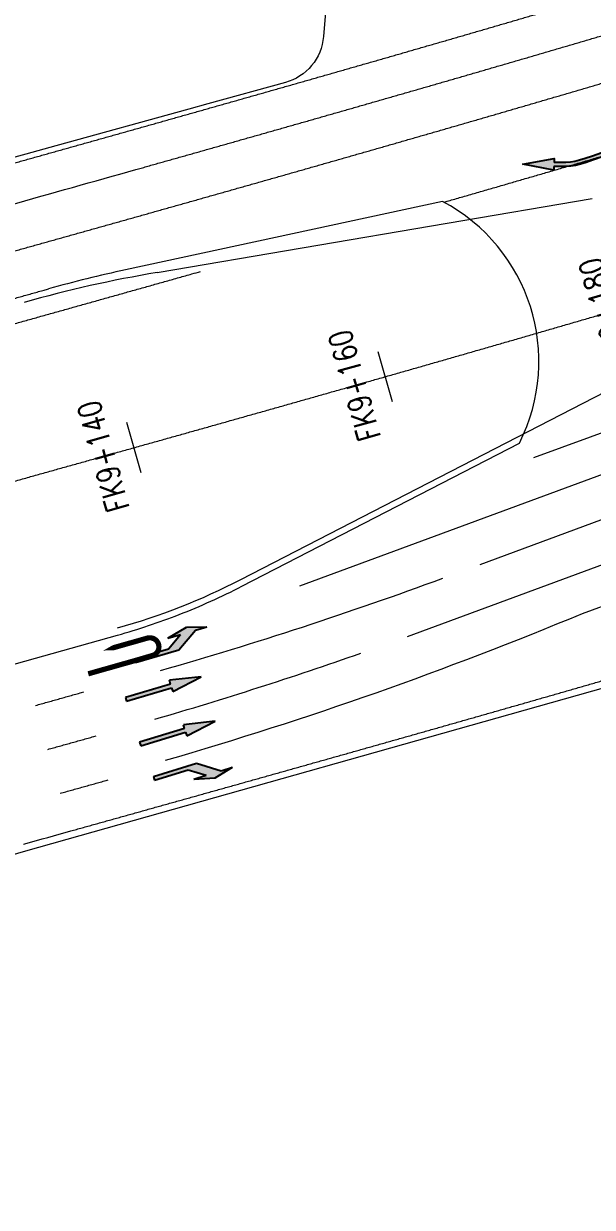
# Model space of a CAD drawing. Header units: millimetres. Extents: x 523446 to 528898, y 388189 to 392165.
# Drawn here: x 525299.8 to 525343.4, y 388918.6 to 389009.4 of the extents above; entities that cross this region are included whole.
import ezdxf
from ezdxf.enums import TextEntityAlignment as Align

# ---------------------------------------------------------------- set-up
doc = ezdxf.new("R2010")
doc.units = ezdxf.units.MM
doc.linetypes.add('33', pattern=[6, 3, -3])
doc.layers.add('000-scy-机动车道线', color=5, linetype='Continuous', lineweight=60)
for name, color, linetype in [('FZZD-标注路线桩号', 7, 'Continuous'), ('MEDS道路平面中线-FZZD', 7, 'Continuous'), ('侧分带与渠化岛', 3, 'Continuous'), ('标线（实）', 1, 'Continuous'), ('标线（虚）', 1, '33'), ('箭头', 7, 'Continuous')]:
    doc.layers.add(name, color=color, linetype=linetype)
doc.styles.add('MEDS', font='TXT_S.SHX', dxfattribs={"width": 0.75, "bigfont": 'hztxt.shx'})

# ---------------------------------------------------------------- blocks, each defined once
blk = doc.blocks.new('y')
blk.add_hatch(color=0).paths.add_polyline_path([(0.5500000000000007, 0.2249999999999988), (0.5500000000000007, -0.2750000000000011), (0.75, 0.5249999999999989), (0.5500000000000007, 1.274999999999999), (0.5500000000000007, 0.8249999999999988), (0, -8.47806673350119e-16), (0, -1.725000000000001), (0.1500000000000004, -1.725000000000001), (0.1500000000000004, -0.3750000000000009)])
at = {"color": 0}
for p, q in [((0.75, 0.524999999999999), (0.5500000000000007, 1.274999999999999)), ((0.5500000000000007, 0.8249999999999988), (0.5500000000000007, 1.274999999999999)), ((0, -8.881784197001252e-16), (0.5500000000000007, 0.8249999999999988)), ((0.5500000000000007, -0.2750000000000012), (0.75, 0.524999999999999)), ((0.1500000000000004, -0.3750000000000009), (0.5500000000000007, 0.2249999999999988)), ((0.5500000000000007, -0.2750000000000012), (0.5500000000000007, 0.2249999999999988)), ((0, -1.725000000000001), (0, -4.440892098500626e-16)), ((0.1500000000000004, -1.725000000000001), (0.1500000000000004, -0.3750000000000009)), ((0, -1.725000000000001), (0.1500000000000004, -1.725000000000001))]:
    blk.add_line(p, q, dxfattribs=at)
blk = doc.blocks.new('zx')
blk.add_hatch(color=0).paths.add_polyline_path([(0.07499999999999973, -1.2), (0.2249999999999996, -1.2), (0, 0), (-0.2250000000000001, -1.2), (-0.07500000000000019, -1.2), (-0.07500000000000019, -3), (0.07499999999999973, -3)])
at = {"color": 0}
for p, q in [((0, 0), (-0.2250000000000001, -1.2)), ((0.2249999999999996, -1.2), (0, 0)), ((-0.07500000000000018, -1.2), (-0.2250000000000001, -1.2)), ((-0.07500000000000018, -1.2), (-0.07500000000000018, -3)), ((0.07499999999999973, -3), (0.07499999999999973, -1.2)), ((0.07499999999999973, -1.2), (0.2249999999999996, -1.2)), ((-0.07500000000000018, -3), (0.07499999999999973, -3))]:
    blk.add_line(p, q, dxfattribs=at)
blk = doc.blocks.new('箭头（调头）')
at = {"color": 0}
blk.add_lwpolyline([(0, 0, 0.4, 0.4, 0), (0, 5.099999999998545, 0.4, 0.4, 0.9999999999999999), (-1.399999999994179, 5.099999999998545, 0.4, 0.4, 0), (-1.399999999994179, 4, 1.2, 0, 0), (-1.399999999994179, 1.599999999998545, 0, 0, 0)], format="xyseb", dxfattribs=at)
blk = doc.blocks.new('箭头新国标')
at = {"linetype": 'Continuous'}
blk.add_hatch(color=256, dxfattribs=at).paths.add_polyline_path([(525627.0375646695, 389043.7308546441), (525626.85991736, 389043.2382465906), (525626.7264190881, 389042.8397805197), (525626.6307628449, 389042.4909715736), (525626.566641627, 389042.1473349018), (525626.5277484291, 389041.7643856538), (525626.5077762465, 389041.2976389701), (525626.5004180741, 389040.7026100042), (525626.4993669065, 389039.9348139126), (525626.7993669065, 389039.9348139126), (525626.8003827379, 389040.6850524278), (525626.8074935557, 389041.2662805773), (525626.8267943476, 389041.7217808149), (525626.8643801003, 389042.0948355765), (525626.9263458007, 389042.4287272991), (525627.0187864351, 389042.7667384183), (525627.1477969905, 389043.152151371), (525627.3194724558, 389043.6282486013), (525627.6013802422, 389043.5256425583), (525627.9993669065, 389045.9348139124), (525626.7556568834, 389043.8334606873)])
at = {"linetype": 'ByBlock'}
blk.add_line((525626.7993669066, 389039.9348139127), (525626.4993669066, 389039.9348139127), dxfattribs=at)
at = {"color": 0, "linetype": 'Continuous'}
blk.add_lwpolyline([(525627.0375646695, 389043.7308546443), (525626.7556568834, 389043.8334606873), (525627.9993669066, 389045.9348139127), (525627.601380242, 389043.5256425583), (525627.3194724558, 389043.6282486013)], dxfattribs=at)
for points in [[(525626.4993669066, 389039.9348139127), (525626.5004180742, 389040.7026100102), (525626.5077762466, 389041.2976389727), (525626.5277484292, 389041.7643856526), (525626.566641627, 389042.1473349023), (525626.6307628448, 389042.4909715739), (525626.7264190878, 389042.8397805199), (525626.859917361, 389043.2382465926), (525627.0375646695, 389043.7308546443)], [(525626.7993669066, 389039.9348139127), (525626.8003827378, 389040.6850524206), (525626.8074935558, 389041.2662805753), (525626.8267943477, 389041.7217808146), (525626.8643801003, 389042.0948355763), (525626.9263458005, 389042.4287272979), (525627.0187864351, 389042.7667384176), (525627.1477969913, 389043.1521513727), (525627.3194724558, 389043.6282486013)]]:
    blk.add_lwpolyline(points)

msp = doc.modelspace()

# ---------------------------------------------------------------- linework, layer by layer
at = {"layer": '000-scy-机动车道线', "color": 5, "linetype": 'ByBlock', "lineweight": 0}
msp.add_line((525299.9998779297, 388945.9334732658), (525348.6748779297, 388959.6808779296), dxfattribs=at)
for points in [[(525323.0849689185, 389013.38033104), (525323.1010742189, 389013.1931152344), (525323.1052856445, 389013.1757202148), (525323.1410338361, 389012.4629295613), (525322.8092284921, 389008.3950453714, -0.3146939688278672), (525319.8889314524, 389004.8650218974), (525313.954284668, 389003.2233276367), (525312.4887084961, 389002.8178710938), (525302.3016967772, 389000.0001220703)], [(525302.3020019531, 389000), (525300, 388999.3629760743), (525274.539001465, 388992.4419555664), (525254.3041927863, 388986.9403869783, -0.3449433301928773), (525249.7591171043, 388988.8558914443), (525248.6799926757, 388990.7959594727)], [(525213.665, 388918.5940000004), (525213.2559560965, 388920.5799612143, -0.3944014566791669), (525213.9674698884, 388921.7451336363), (525237.7242305436, 388928.3517474162), (525239.188, 388928.7400000007), (525247.396, 388931.1680000006), (525263.249, 388935.2210000004), (525299.9998779297, 388945.9334732658)]]:
    msp.add_lwpolyline(points, format="xyb", dxfattribs=at)
at = {"layer": 'FZZD-标注路线桩号', "color": 7, "linetype": 'ByBlock', "lineweight": 0}
for p, q in [((525328.0880677097, 388980.3775369194), (525326.9902604236, 388984.2239403256)), ((525308.8343876718, 388974.9330722954), (525307.753271974, 388978.7842005519))]:
    msp.add_line(p, q, dxfattribs=at)
at = {"layer": 'MEDS道路平面中线-FZZD', "color": 6, "linetype": 'ByBlock', "lineweight": 0}
for points in [[(525290.055644525, 388983.8297900511, 2.134999999930685e-06), (525291.0426754336, 388984.1056809361, 4.271000000060637e-06), (525292.029614184, 388984.3815642382, 6.406000000087649e-06), (525293.0164584261, 388984.6574483864, 8.541999999137455e-06), (525294.0032057724, 388984.9333417962, 1.067700000112875e-05), (525294.9898539298, 388985.2092529049, 1.281200000005915e-05), (525295.9764004907, 388985.4851901181, 1.494799999949405e-05), (525296.9628430805, 388985.7611618483, 1.708300000003197e-05), (525297.9491794126, 388986.0371765269, 1.921900000110593e-05), (525298.9354070572, 388986.3132425458, 2.135399999908431e-05), (525299.9215237012, 388986.5893683265, 2.349000000229762e-05), (525300.9075269363, 388986.865562262, 2.562500000049144e-05), (525301.8934144604, 388987.1418327704, 2.775999999936587e-05), (525302.8791838717, 388987.4181882411, 2.989600000022642e-05), (525303.8648327779, 388987.6946370642, 3.203100000066493e-05), (525304.85035885, 388987.971187645, 3.416700000009906e-05), (525305.8357596861, 388988.2478483648, 3.630199999894403e-05), (525306.8210329548, 388988.5246276217, 3.84370000018831e-05), (525307.806176231, 388988.8015337879, 4.057300000063752e-05), (525308.7911871235, 388989.0785752413, 4.270799999762945e-05), (525309.7760633088, 388989.3557603746, 4.484399999798651e-05), (525310.7608023335, 388989.6330975437, 4.697900000035716e-05), (525311.7454018372, 388989.9105951291, 4.911499999682426e-05), (525312.7298594175, 388990.1882614935, 3.419815279702898e-05), (525313.3866793079, 388990.3736387968, 3.419815279702898e-05)], [(525293.212521737, 388972.636796947, 2.135e-06), (525294.199683816, 388972.912724496, 4.271e-06), (525295.186841182, 388973.188668908, 6.406e-06), (525296.173991476, 388973.464638616, 8.542e-06), (525297.16113234, 388973.740642052, 1.0677e-05), (525298.148261416, 388974.016687646, 1.2812e-05), (525299.135376343, 388974.29278383, 1.4948e-05), (525300.12247476, 388974.568939036, 1.7083e-05), (525301.109554304, 388974.845161692, 1.9219e-05), (525302.096612611, 388975.121460229, 2.1354e-05), (525303.083647313, 388975.397843076, 2.349e-05), (525304.070656043, 388975.674318663, 2.5625e-05), (525305.057636428, 388975.950895416, 2.776e-05), (525306.044586096, 388976.227581763, 2.9896e-05), (525307.03150267, 388976.504386131, 3.2031e-05), (525308.01838377, 388976.781316946, 3.4167e-05), (525309.005227013, 388977.058382632, 3.6302e-05), (525309.992030014, 388977.335591612, 3.8437e-05), (525310.978790382, 388977.61295231, 4.0573e-05), (525311.965505723, 388977.890473148, 4.2708e-05), (525312.95217364, 388978.168162545, 4.4844e-05), (525313.938791731, 388978.446028921, 4.6979e-05), (525314.925357588, 388978.724080695, 4.9115e-05), (525315.911868801, 388979.002326282, 5.125e-05), (525316.898322952, 388979.280774098, 5.3385e-05), (525317.884717621, 388979.559432557, 5.5521e-05), (525318.871050379, 388979.83831007, 5.7656e-05), (525319.857318795, 388980.117415049, 5.9792e-05), (525320.843520431, 388980.396755903, 6.1927e-05), (525321.82965284, 388980.676341038, 6.4062e-05), (525322.815713574, 388980.956178861, 6.6198e-05), (525323.801700174, 388981.236277774, 6.8333e-05), (525324.787610176, 388981.51664618, 7.0469e-05), (525325.77344111, 388981.797292478, 7.2604e-05), (525326.759190499, 388982.078225065, 7.474e-05), (525327.744855855, 388982.359452338, 7.6875e-05), (525328.730434688, 388982.64098269, 7.901e-05), (525329.715924496, 388982.922824512, 8.1146e-05), (525330.70132277, 388983.204986193, 8.3281e-05), (525331.686626995, 388983.487476118, 8.5417e-05), (525332.671834644, 388983.770302672, 8.7552e-05), (525333.656943185, 388984.053474238, 8.9687e-05), (525334.641950074, 388984.336999192, 9.1823e-05), (525335.62685276, 388984.620885912, 9.3958e-05), (525336.611648682, 388984.905142771, 9.6094e-05), (525337.59633527, 388985.18977814, 9.8229e-05), (525338.580909943, 388985.474800387, 0.000100365), (525339.565370113, 388985.760217876, 0.0001025), (525340.549713178, 388986.04603897, 0.000104635), (525341.533936529, 388986.332272027, 0.000106771), (525342.518037544, 388986.618925404, 0.000108906), (525343.502013592, 388986.906007452, 0.000111042), (525344.485862031, 388987.193526521, 0.000113177)]]:
    msp.add_lwpolyline(points, format="xyb", dxfattribs=at)
at = {"layer": '侧分带与渠化岛', "color": 3, "lineweight": 0}
msp.add_line((525310.0708937957, 388990.2985847281), (525343.4112474768, 388995.9690702719), dxfattribs=at)
msp.add_line((525310.0708937957, 388990.2985847281), (525343.4112474768, 388995.9690702719), dxfattribs=at)
at = {"layer": '侧分带与渠化岛', "color": 3, "lineweight": 0, "flags": 128}
msp.add_lwpolyline([(525348.6280391023, 388983.3278408541), (525316.4498505318, 388966.7220726545, -0.05087194409173101), (525307.0060279412, 388963.0074159094)], format="xyb", dxfattribs=at)
msp.add_lwpolyline([(525348.6280391023, 388983.3278408541), (525316.4498505318, 388966.7220726545, -0.05087194409173101), (525307.0060279412, 388963.0074159094)], format="xyb", dxfattribs=at)
at = {"layer": '侧分带与渠化岛', "color": 3, "lineweight": 0}
msp.add_arc((525326.8379882028, 388891.7142830105), 100, 99.65243034410209, 105.6471719320453, dxfattribs=at)
msp.add_arc((525326.8379882028, 388891.7142830105), 100, 99.65243034410209, 105.6471719320453, dxfattribs=at)
at = {"layer": '标线（实）', "linetype": 'ByBlock', "lineweight": 0}
for p, q in [((525331.927003868, 388995.7481689153), (525307.6472588567, 388990.5052749962)), ((525316.5638037001, 388966.2341879014), (525337.8210851204, 388977.2041493412)), ((525267.6275331634, 388951.4682415336), (525307.0258478695, 388962.4802756775))]:
    msp.add_line(p, q, dxfattribs=at)
at = {"layer": '标线（实）', "linetype": 'ByBlock', "lineweight": 0, "flags": 128}
for points in [[(525289.8466915599, 388996.0968115475, 1.001868987057104e-06), (525290.2850331207, 388996.2193663146, 1.107245943403281e-06), (525290.7233750054, 388996.341929146, 1.212650017970283e-06), (525291.1616764267, 388996.4644894351, 1.318115620064394e-06), (525291.5999371847, 388996.5870479216, 1.423554106796943e-06), (525292.0381570616, 388996.7096053401, 1.529150076388018e-06), (525292.4763358564, 388996.83216243, 1.634554146524227e-06), (525292.914473379, 388996.9547199331, 1.739862271576953e-06), (525293.3525694045, 388997.0772785816, 1.845362290585037e-06), (525293.7906237228, 388997.1998391114, 1.9508967453396e-06), (525294.2286361322, 388997.3224022607, 2.056300813319968e-06), (525294.6666064418, 388997.4449687705, 2.161766406882789e-06), (525295.104534424, 388997.5675393714, 2.267177826264176e-06), (525295.542419884, 388997.6901148026, 2.372712304101386e-06), (525295.9802626059, 388997.8126957975, 2.478150820713648e-06), (525296.4180623931, 388997.9352830948, 2.583623797284199e-06), (525296.8558190307, 388998.0578774276, 2.689027853683482e-06), (525297.2935323225, 388998.1804795341, 2.794500839681231e-06), (525297.7312020488, 388998.3030901458, 2.899939361887117e-06), (525298.1688280109, 388998.4257099997, 3.005508357805386e-06), (525298.6064099983, 388998.5483398295, 3.110885368984567e-06), (525299.0439478073, 388998.6709803706, 3.216392878527074e-06), (525299.4814412305, 388998.7936323568, 3.321831410007181e-06), (525299.9188900565, 388998.9162965211, 3.427242927786063e-06), (525300.3562940909, 388999.0389736004, 3.532627451270462e-06), (525300.7936531102, 388999.1616643241, 3.638162011739424e-06), (525301.230966911, 388999.2843694261, 3.74360807982419e-06), (525301.6682352929, 388999.4070896417, 3.84905416514431e-06), (525302.1054580454, 388999.5298257027, 3.95446572895368e-06), (525302.5426349632, 388999.652578342, 4.059946389726371e-06), (525302.9797658265, 388999.7753482892, 4.16548858732077e-06), (525303.416850441, 388999.8981362795, 4.270838671344064e-06), (525303.8538886036, 389000.0209430463, 4.376284831501261e-06), (525304.290880091, 389000.143769317, 4.481704084044222e-06), (525304.7278247051, 389000.2666158256, 4.587219451440308e-06), (525305.1647222341, 389000.3894833022, 4.692665666735423e-06), (525305.6015724689, 389000.5123724775, 4.798119600070846e-06), (525306.0383752044, 389000.6352840833, 4.903565839150995e-06), (525306.4751302336, 389000.75821885, 5.008992970406077e-06), (525306.9118373481, 389000.881177508, 5.114508513101126e-06), (525307.3484963274, 389001.0041607842, 5.219866454611997e-06), (525307.7851069862, 389001.1271694144, 5.325355222915121e-06), (525308.2216690889, 389001.2502041211, 5.430836194838403e-06), (525308.6581824468, 389001.3732656387, 5.536298236780802e-06), (525309.0946468408, 389001.4963546937, 5.641725659518652e-06), (525309.5310620659, 389001.6194720158, 5.74711842910388e-06), (525309.9674279181, 389001.7426183353, 5.852580653364187e-06), (525310.4037441686, 389001.8657943747, 5.958069698099297e-06), (525310.8400106283, 389001.9890008681, 6.063593518727015e-06), (525311.2762270703, 389002.1122385382, 6.168994442008219e-06), (525311.7123933044, 389002.2355081181, 6.27451837869332e-06), (525312.1485091037, 389002.3588103303, 6.379892715513164e-06), (525312.5845742741, 389002.4821459063, 6.485355302693008e-06), (525313.0205885848, 389002.6055155671, 6.590791256738574e-06), (525313.4565518353, 389002.7289200422, 6.69628876021945e-06), (525313.892463821, 389002.8523600593, 6.801663396355511e-06), (525314.3283243199, 389002.9758363415, 6.907230707510483e-06), (525314.7641331264, 389003.0993496158, 7.012640357957495e-06), (525315.1998900312, 389003.2229006083, 7.118173016893983e-06), (525315.6355948149, 389003.3464900419, 7.223521371984769e-06), (525316.0712472799, 389003.4701186456, 7.329027628698334e-06), (525316.5068471998, 389003.5937871397, 7.434472529651979e-06), (525316.9423943713, 389003.7174962515, 7.539821149861667e-06), (525317.3778885788, 389003.8412467036, 7.645336118591324e-06), (525317.8133296028, 389003.9650392184, 7.750816277572494e-06), (525318.2487172439, 389004.0888745229, 7.856296557046697e-06), (525318.6840512826, 389004.2127533386, 7.961619070056825e-06), (525319.1193315063, 389004.3366763887, 8.067169560178856e-06), (525319.554557697, 389004.4606443947, 8.172588733675052e-06), (525319.9897296497, 389004.5846580815, 8.278016641769295e-06), (525320.424847146, 389004.7087181699, 8.383506148922126e-06), (525320.8599099688, 389004.8328253811, 8.48883787553769e-06), (525321.294917915, 389004.9569804398, 8.594362749811596e-06), (525321.7298707495, 389005.0811840617, 8.69982637015346e-06), (525322.1647682798, 389005.2054369739, 8.805316475999439e-06), (525322.5996102694, 389005.3297398916, 8.910692710829139e-06), (525323.0343965344, 389005.4540935439, 9.016218258649936e-06), (525323.4691268203, 389005.57849864, 9.12153345330894e-06), (525323.9038009433, 389005.7029559091, 9.227129701087693e-06), (525324.3384186636, 389005.8274660638, 9.332603325025804e-06), (525324.7729797786, 389005.952029828, 9.438050977725083e-06), (525325.2074840738, 389006.0766479208, 9.543525036939863e-06), (525325.6419313238, 389006.2013210588, 9.648911747311167e-06), (525326.0763213207, 389006.3260499632, 9.75438621853567e-06), (525326.510653831, 389006.4508353477, 9.859905366098216e-06), (525326.9449286578, 389006.575677936, 9.965257457759488e-06), (525327.3791455673, 389006.7005784413, 1.007081247610206e-05), (525327.8133043426, 389006.8255375815, 1.017611291417459e-05), (525328.2474047808, 389006.9505560781, 1.028157175462991e-05), (525328.6814466435, 389007.075634642, 1.038709225230616e-05), (525329.1154297179, 389007.2007739918, 1.049252565413815e-05), (525329.5493537892, 389007.3259748449, 1.059799480038733e-05), (525329.9832186325, 389007.4512379157, 1.070333196584987e-05), (525330.4170240347, 389007.5765639217, 1.080895994613432e-05), (525330.8507697535, 389007.7019535721, 1.091440415862841e-05), (525331.2844556018, 389007.8274075913, 1.101984871498256e-05), (525331.7180813357, 389007.9529266873, 1.112535498139753e-05), (525332.151646738, 389008.0785115759, 1.123067748451979e-05), (525332.5851515973, 389008.2041629741, 1.133619422088817e-05), (525333.0185956724, 389008.32988159, 1.144161438467373e-05), (525333.4519787558, 389008.4556681414, 1.154707053807788e-05), (525333.8853006207, 389008.5815233402, 1.165250137889317e-05), (525334.3185610455, 389008.7074478995, 1.175799399589464e-05), (525334.7517597958, 389008.8334425289, 1.186348701281038e-05), (525335.1848966646, 389008.9595079452, 1.196885775543327e-05), (525335.6179714262, 389009.0856448598, 1.207436172824708e-05), (525336.0509838375, 389009.2118539789, 1.217980485347446e-05), (525336.4839336947, 389009.3381360198, 1.228521263682185e-05), (525336.9168207594, 389009.4644916898, 1.239069247731315e-05), (525337.3496448142, 389009.5909217015, 1.249614734140842e-05), (525337.7824056272, 389009.7174267636, 1.26016640564028e-05), (525338.2151029736, 389009.8440075865, 1.270702276402753e-05), (525338.6477366337, 389009.9706648819, 1.281245378377885e-05), (525339.0803063711, 389010.0973993563, 1.291800796917574e-05), (525339.512811956, 389010.2242117181, 1.120807742675021e-05), (525339.8849747499, 389010.333413751, 1.120807742675021e-05)], [(525293.1204426135, 388986.6286060163, 1.102830699595484e-06), (525293.5571405711, 388986.7507090179, 1.207854568645137e-06), (525293.9938403721, 388986.8728212379, 1.31281666271996e-06), (525294.4305158638, 388986.9949361547, 1.417847852454133e-06), (525294.8671668391, 388987.1170545006, 1.522809941579102e-06), (525295.3037930968, 388987.2391770094, 1.627930139811047e-06), (525295.7403944236, 388987.3613044114, 1.732830451271761e-06), (525296.1769706284, 388987.483437443, 1.837923438027615e-06), (525296.6135214919, 388987.6055768327, 1.942947296211338e-06), (525297.0500468159, 388987.7277233146, 2.047882172758437e-06), (525297.486546395, 388987.8498776209, 2.152913400860902e-06), (525297.923020022, 388987.9720404828, 2.258068188345651e-06), (525298.3594674865, 388988.0942126308, 2.362968488567217e-06), (525298.795888599, 388988.2163948011, 2.468061509274208e-06), (525299.2322831372, 388988.3385877206, 2.573092770034524e-06), (525299.6686509012, 388988.4607921221, 2.678124038749924e-06), (525300.1049916903, 388988.5830087386, 2.783120706317709e-06), (525300.5413052944, 388988.7052382997, 2.888179141961444e-06), (525300.977591505, 388988.8274815357, 2.993245041922836e-06), (525301.413850122, 388988.949739179, 2.357812112976385e-06), (525301.7458318858, 388989.0427910696, 2.357812112976385e-06)], [(525299.8113319051, 388946.4463653764), (525299.9321810269, 388946.4801431681), (525300.3709638248, 388946.6027861763), (525300.8097908552, 388946.7254431444), (525301.2486611231, 388946.8481145925), (525301.6875744427, 388946.9708012677), (525302.1265306039, 388947.0935039103), (525302.5655293928, 388947.2162232597), (525303.0045706049, 388947.3389600583), (525303.443654038, 388947.4617150495, 1.001868986649749e-06), (525303.8828315797, 388947.5845035403, 1.107245943332259e-06), (525304.3220043, 388947.7072986724, 1.212650017799242e-06), (525304.7612186188, 388947.8301142241, 1.318115619701999e-06), (525305.2004743202, 388947.9529509358, 1.423554107068863e-06), (525305.6397712075, 388948.0758095534, 1.529150076003169e-06), (525306.0791090676, 388948.1986908187, 1.63455414668561e-06), (525306.5184876729, 388948.3215954694, 1.7398622715878e-06), (525306.9579068364, 388948.4445242552, 1.845362291163831e-06), (525307.3973663533, 388948.5674779207, 1.950896744521296e-06), (525307.8368660101, 388948.6904572083, 2.056300813581716e-06), (525308.2764055801, 388948.813462857, 2.161766406979994e-06), (525308.7159848775, 388948.9364956178, 2.267177826466506e-06), (525309.1556036811, 388949.0595562318, 2.372712303734328e-06), (525309.5952617922, 388949.1826454464, 2.478150820111751e-06), (525310.0349589898, 388949.3057640032, 2.58362379805557e-06), (525310.4746950737, 388949.4289126501, 2.689027853555994e-06), (525310.9144698228, 388949.5520921291, 2.794500839907127e-06), (525311.354283042, 388949.6753031896, 2.899939362132887e-06), (525311.7941345122, 388949.7985465749, 3.005508357757335e-06), (525312.2340240275, 388949.9218230319, 3.110885369521314e-06), (525312.6739513739, 388950.0451333057, 3.216392878405404e-06), (525313.113916342, 388950.1684781428, 3.321831409589237e-06), (525313.553918726, 388950.2918582911, 3.427242927322608e-06), (525313.9939583008, 388950.4152744929, 3.532627452632107e-06), (525314.4340348742, 388950.5387275005, 3.638162012320985e-06), (525314.8741482307, 388950.6622180599, 3.743608078912794e-06), (525315.3142981506, 388950.7857469156, 3.849054166409659e-06), (525315.7544844274, 388950.9093148166, 3.95446572850943e-06), (525316.194706846, 388951.0329225092, 4.05994638908657e-06), (525316.6349652084, 388951.1565707455, 4.16548858978421e-06), (525317.0752592877, 388951.2802602689, 4.270838671651082e-06), (525317.5155888669, 388951.4039918265, 4.376284833448742e-06), (525317.9559537504, 388951.5277661711, 4.481704083616972e-06), (525318.3963537145, 388951.6515840482, 4.587219450932576e-06), (525318.836788551, 388951.7754462077, 4.692665667225988e-06), (525319.2772580474, 388951.8993533987, 4.798119601220459e-06), (525319.7177619869, 388952.0233063694, 4.903565839143013e-06), (525320.1583001545, 388952.1473058683, 5.008992970154261e-06), (525320.5988723366, 388952.2713526449, 5.114508514098983e-06), (525321.039478332, 388952.3954474526, 5.219866455270337e-06), (525321.4801179002, 388952.5195910335, 5.325355224073292e-06), (525321.9207908574, 388952.6437841462, 5.430836196666897e-06), (525322.3614969649, 388952.7680275339, 5.536298237056057e-06), (525322.8022360196, 388952.8923219505, 5.641725661275716e-06), (525323.2430078015, 388953.0166681446, 5.747118428399138e-06), (525323.6838120881, 388953.1410668652, 5.852580654421437e-06), (525324.1246486865, 388953.2655188693, 5.958069696729044e-06), (525324.5655173567, 388953.390024901, 6.06359351872114e-06), (525325.0064179015, 388953.5145857169, 6.168994440624373e-06), (525325.4473500819, 388953.6392020617, 6.274518377781223e-06), (525325.8883137001, 388953.7638746924, 6.379892715642342e-06), (525326.3293085205, 388953.888604355, 6.485355300702636e-06), (525326.7703343484, 388954.0133918079, 6.590791256566835e-06), (525327.2113909548, 388954.1382377997, 6.696288758706285e-06), (525327.6524781144, 388954.2631430802, 6.801663394924885e-06), (525328.0935956204, 388954.3881084051, 6.907230709568648e-06), (525328.5347432493, 388954.5131345251, 7.012640356673598e-06), (525328.9759207783, 388954.6382221917, 7.118173016978093e-06), (525329.4171279974, 388954.7633721599, 7.223521372341411e-06), (525329.8583646717, 388954.8885851784, 7.329027627982406e-06), (525330.2996305967, 388955.0138620043, 7.434472530049741e-06), (525330.7409255421, 388955.139203388, 7.539821150847639e-06), (525331.1822492912, 388955.2646100836, 7.645336117589723e-06), (525331.6236016307, 388955.3900828467, 7.75081627549533e-06), (525332.0649823243, 388955.5156224264, 7.856296558635539e-06), (525332.506391158, 388955.6412295785, 7.96161907094359e-06), (525332.9478279081, 388955.7669050565, 8.067169558170307e-06), (525333.3892923584, 388955.8926496158, 8.172588735881854e-06), (525333.8307842766, 388956.0184640076, 8.278016640779369e-06), (525334.2723034441, 388956.1443489876, 8.383506145951913e-06), (525334.7138496407, 388956.2703053109, 8.488837871963402e-06), (525335.1554226304, 388956.3963337283, 8.594362748310998e-06), (525335.5970222121, 388956.5224350013, 8.699826371601362e-06), (525336.0386481369, 388956.6486098772, 8.805316478508472e-06), (525336.4803002024, 388956.7748591176, 8.910692710580662e-06), (525336.921978149, 388956.9011834673, 9.016218261969924e-06), (525337.3636817947, 388957.0275836942, 9.12153345354351e-06), (525337.8054108773, 388957.1540605433, 9.227129699599947e-06), (525338.2471651975, 388957.2806147771, 9.332603326664478e-06), (525338.6889445122, 388957.4072471471, 9.438050978006604e-06), (525339.1307485923, 388957.5339584078, 9.543525037422245e-06), (525339.5725772199, 388957.6607493181, 9.648911747974292e-06), (525340.0144301557, 388957.7876206303, 9.754386217711594e-06), (525340.4563071905, 388957.9145731062, 9.859905367412166e-06), (525340.8982080711, 388958.0416074945, 9.965257456467632e-06), (525341.3401325863, 388958.168724557, 1.007081247499786e-05), (525341.782080505, 388958.2959250493, 1.017611291160451e-05), (525342.2240515787, 388958.4232097228, 1.02815717509142e-05), (525342.6660455996, 388958.5505793403, 1.038709225469471e-05), (525343.1080623295, 388958.6780346566, 1.049252565631683e-05), (525343.5501015311, 388958.8055764266, 1.059799479640614e-05), (525343.9921629783, 388958.933205409, 1.070333196192936e-05), (525344.4342464316, 388959.0609223587, 1.080895994696309e-05), (525344.8763516824, 388959.1887280397, 1.091440415953885e-05), (525345.3184784591, 388959.316623198, 1.101984871490068e-05), (525345.7606265547, 388959.4446085988, 1.112535497689467e-05), (525346.2027957297, 388959.572684998, 1.123067748118042e-05), (525346.6449857381, 388959.7008531496, 1.133619421619832e-05)]]:
    msp.add_lwpolyline(points, format="xyb", dxfattribs=at)
at = {"layer": '标线（实）', "linetype": 'ByBlock', "lineweight": 0}
msp.add_lwpolyline([(525332.0369443052, 388995.6893790796, 3.26200336202144e-05), (525332.3854699074, 388995.789882223, 9.395799999847368e-05), (525333.3663838115, 388996.0730185643, 9.609399999488478e-05), (525334.3471015643, 388996.3565067034, 9.822900000802576e-05), (525335.3276206523, 388996.6403549178, 0.0001003649999986069), (525336.3079384959, 388996.9245714614, 0.0001025000000100567), (525337.2880525355, 388997.2091645942, 0.0001046350000055938), (525338.2679602021, 388997.4941425686, 0.0001067709999982089), (525339.247658858, 388997.7795136168, 0.0001089060000033179), (525340.2271459788, 388998.0652859986, 0.0001110420000055417), (525341.2064188941, 388998.3514679308, 0.0001131770000109918), (525342.1854750253, 388998.6380676547, 0.0001153119999947778), (525343.1643117341, 388998.9250933902, 0.0001174480000067132), (525344.1429263497, 388999.2125533464, 0.0001195829999988449)], format="xyb", dxfattribs=at)
for centre, radius, start, end in [((525325.4353085022, 388983.4761257949), 13.88326874599297, 333.1430118093413, 62.12194560881017), ((525328.859994416, 388892.269487983), 100.5, 102.1851813203467, 105.6580220331179), ((525293.4049012755, 389011.1108548731), 50.5, 291.2953633773261, 297.2962972962094), ((525293.404901272, 389011.1108548832), 50.50000001058412, 285.6473485860705, 291.2953633773261)]:
    msp.add_arc(centre, radius, start, end, dxfattribs=at)
at = {"layer": '标线（虚）', "linetype": 'ByBlock', "lineweight": 0}
for p, q in [((525338.937223513, 388976.0959754055), (525348.4436040794, 388979.6106790938)), ((525320.9894887861, 388966.2618556073), (525349.4839389046, 388976.796837689)), ((525334.8095639088, 388967.9064065147), (525350.6109682985, 388973.7485095004)), ((525329.2589805111, 388962.3892280477), (525351.7379976924, 388970.7001813118)), ((525342.6689990055, 388964.1487121596), (525352.7783325176, 388967.886339907))]:
    msp.add_line(p, q, dxfattribs=at)
at = {"layer": '标线（虚）', "linetype": 'ByBlock', "lineweight": 0, "flags": 128}
for points in [[(525291.5967956679, 388989.8368486394, 1.001868987127945e-06), (525292.0352448388, 388989.9594334922, 1.10724594306591e-06), (525292.4736936582, 388990.0820262224, 1.212650017990721e-06), (525292.9121125895, 388990.2046193694, 1.318115619812397e-06), (525293.3505014182, 388990.3272136694, 1.423554107080179e-06), (525293.7888599263, 388990.4498098579, 1.529150076262441e-06), (525294.2271879184, 388990.5724086764, 1.634554146730389e-06), (525294.6654851927, 388990.6950108641, 1.739862271786773e-06), (525295.1037515333, 388990.8176171569, 1.845362290467329e-06), (525295.5419867283, 388990.940228291, 1.950896745400239e-06), (525295.9801905776, 388991.0628450061, 2.056300813285424e-06), (525296.4183628827, 388991.1854680419, 2.161766406577923e-06), (525296.8565034239, 388991.3080981325, 2.267177826224466e-06), (525297.2946120009, 388991.4307360167, 2.37271230408366e-06), (525297.7326883994, 388991.5533824296, 2.478150820192725e-06), (525298.1707324225, 388991.6760381109, 2.583623797114548e-06), (525298.6087438565, 388991.7987037956, 2.689027853793287e-06), (525299.0467224995, 388991.9213802216, 2.794500839097202e-06), (525299.4846681375, 388992.0440681234, 2.899939361668274e-06), (525299.9225805675, 388992.1667682385, 3.005508357951482e-06), (525300.3604595816, 388992.2894813026, 3.110885368654092e-06), (525300.7983049741, 388992.4122080524, 3.216392878557334e-06), (525301.2361165349, 388992.5349492225, 3.321831411128236e-06), (525301.6738940572, 388992.6577055489, 3.427242927994588e-06), (525302.1116373385, 388992.7804777681, 3.532627450600074e-06), (525302.5493461643, 388992.9032666138, 3.638162011542851e-06), (525302.9870203246, 388993.0260728201, 3.743608079695597e-06), (525303.4246596202, 388993.1488971245, 3.849054164937376e-06), (525303.8622638402, 388993.2717402607, 3.954465728384229e-06), (525304.2998327743, 388993.3946029624, 4.059946388997004e-06), (525304.7373662142, 388993.5174859643, 4.165488586687289e-06), (525305.1748639521, 388993.6403900004, 4.270838671302136e-06), (525305.6123257868, 388993.7633158066, 4.376284831720961e-06), (525306.0497515, 388993.8862641139, 4.481704084327157e-06), (525306.4871408896, 388994.0092356579, 4.587219452040246e-06), (525306.9244937432, 388994.1322311708, 4.692665666564901e-06), (525307.3618098496, 388994.2552513853, 4.798119599998136e-06), (525307.7990890087, 388994.3782970368, 4.903565838210472e-06), (525308.236331005, 388994.5013688563, 5.008992970497133e-06), (525308.6735356329, 388994.6244675776, 5.114508512311248e-06), (525309.1107026759, 388994.7475939312, 5.219866454954189e-06), (525309.5478319374, 388994.8707486528, 5.325355222590984e-06), (525309.9849231928, 388994.9939324706, 5.430836193936543e-06), (525310.4219762429, 388995.117146119, 5.536298235021487e-06), (525310.858990876, 388995.2403903296, 5.641725659895206e-06), (525311.2959668778, 388995.3636658324, 5.747118429115319e-06), (525311.7329040498, 388995.4869733622, 5.852580654234891e-06), (525312.1698021604, 388995.6103136442, 5.958069698665017e-06), (525312.6066610218, 388995.7336874157, 6.063593519065711e-06), (525313.0434804042, 388995.8570954021, 6.168994441189263e-06), (525313.4802601138, 388995.9805383385, 6.274518379097253e-06), (525313.9169999276, 388996.1040169519, 6.379892715428553e-06), (525314.3536996457, 388996.2275319758, 6.48535530106304e-06), (525314.7903590414, 388996.3510841356, 6.590791257767603e-06), (525315.2269779133, 388996.4746741642, 6.69628876184777e-06), (525315.6635560502, 388996.598302791, 6.801663395905959e-06), (525316.1000932357, 388996.7219707443, 6.907230708020015e-06), (525316.5365892584, 388996.8456787529, 7.012640358056465e-06), (525316.9730439096, 388996.9694275474, 7.118173019593013e-06), (525317.4094569705, 388997.0932178543, 7.223521371168004e-06), (525317.845828239, 388997.2170504052, 7.329027627442553e-06), (525318.2821574896, 388997.3409259247, 7.434472528164954e-06), (525318.7184445211, 388997.4648451446, 7.539821150430028e-06), (525319.1546891078, 388997.5888087887, 7.64533612036285e-06), (525319.5908910434, 388997.7128175872, 7.750816278035791e-06), (525320.0270501132, 388997.8368722671, 7.856296557528077e-06), (525320.4631661038, 388997.9609735557, 7.961619070741983e-06), (525320.8992387998, 388998.0851221798, 8.067169560636366e-06), (525321.3352679831, 388998.2093188651, 8.17258873294101e-06), (525321.7712534482, 388998.3335643408, 8.278016641266845e-06), (525322.2071949705, 388998.4578593304, 8.383506149559625e-06), (525322.6430923381, 388998.5822045609, 8.488837876070608e-06), (525323.07894534, 388998.7066007595, 8.594362749080846e-06), (525323.5147537508, 388998.8310486494, 8.699826369312152e-06), (525323.9505173623, 388998.9555489578, 8.805316475730431e-06), (525324.386235951, 388999.0801024082, 8.910692709082762e-06), (525324.8219093189, 388999.2047097307, 9.016218259704895e-06), (525325.2575372193, 388999.3293716414, 9.121533454445881e-06), (525325.6931194628, 388999.4540888729, 9.22712970178106e-06), (525326.1286558096, 388999.5788621429, 9.332603327162613e-06), (525326.5641460588, 388999.7036921805, 9.438050978882989e-06), (525326.9995899854, 388999.8285797071, 9.543525039621475e-06), (525327.434987373, 388999.9535254472, 9.648911746599297e-06), (525327.8703380047, 389000.0785301243, 9.754386217384736e-06), (525328.305641651, 389000.2035944586, 9.859905365494761e-06), (525328.7408981088, 389000.3287191774, 9.965257455303301e-06), (525329.1761071468, 389000.4539050001, 1.007081247588975e-05), (525329.6112685464, 389000.5791526492, 1.017611291320161e-05), (525330.0463820996, 389000.7044628506, 1.028157175326481e-05), (525330.4814475687, 389000.8298363208, 1.038709225325523e-05), (525330.9164647415, 389000.9552737841, 1.049252565273857e-05), (525331.3514333983, 389001.0807759623, 1.059799479868729e-05), (525331.7863533148, 389001.2063435757, 1.070333196509731e-05), (525332.2212242731, 389001.3319773462, 1.080895994593245e-05), (525332.6560460378, 389001.4576779906, 1.09144041596157e-05), (525333.0908184077, 389001.5834462354, 1.101984871533678e-05), (525333.5255411459, 389001.7092827966, 1.112535498171063e-05), (525333.9602140322, 389001.8351883949, 1.123067748506616e-05), (525334.394836851, 389001.9611637524, 1.133619421851754e-05), (525334.8294093633, 389002.0872095838, 1.144161438338015e-05), (525335.2639313564, 389002.2133266117, 1.154707053767669e-05), (525335.6984026028, 389002.339515554, 1.165250137701672e-05), (525336.1328228794, 389002.4657771297, 1.175799399652132e-05), (525336.5671919526, 389002.592112055, 1.186348701284325e-05), (525337.0015096101, 389002.7185210516, 1.196885775442415e-05), (525337.4357756223, 389002.8450048362, 1.207436172772185e-05), (525337.8699897507, 389002.9715641228, 1.217980485308868e-05), (525338.3041517861, 389003.098199634, 1.228521263473478e-05), (525338.7382614893, 389003.2249120832, 1.23906924757784e-05), (525339.1723186387, 389003.3517021887, 1.249614733822231e-05), (525339.606323002, 389003.4785706658, 1.260166405727684e-05), (525340.0402743539, 389003.6055182315, 1.270702276246156e-05), (525340.4741724733, 389003.7325456042, 1.281245378562122e-05), (525340.9080171165, 389003.859653495, 1.29180079695803e-05), (525341.3418080608, 389003.9868426214, 1.302344007020136e-05), (525341.7755450804, 389004.1141136996, 1.312881141467005e-05), (525342.2092279413, 389004.2414674434, 1.323429134649022e-05), (525342.6428564098, 389004.3689045666, 1.333983324032669e-05), (525343.0764302575, 389004.4964257841, 1.344524231459465e-05), (525343.509949258, 389004.6240318116, 1.355066285610725e-05), (525343.9434131747, 389004.7517233613, 1.365618142390621e-05), (525344.376821771, 389004.8795011454, 1.376157809960571e-05), (525344.8101748214, 389005.0073658794, 1.386703671068788e-05), (525345.2434720927, 389005.1353182759, 1.397253216184295e-05), (525345.6767133425, 389005.2633590454, 1.407794200305524e-05), (525346.1098983472, 389005.3914889025, 1.418335256838735e-05)], [(525289.6008119166, 388992.8952083441, 0.000236908228175667), (525309.035478703, 388998.3626941363, 5.430836194747433e-06), (525309.4722411507, 388998.4858258684, 5.536298236207151e-06), (525309.9089595019, 388998.6089865339, 5.641725659829951e-06), (525310.3456335486, 388998.732176863, 5.747118429312156e-06), (525310.782263088, 388998.8553975876, 5.852580653432586e-06), (525311.2188478904, 388998.9786494315, 5.958069698408475e-06), (525311.6553877674, 388999.1019331305, 6.063593517979103e-06), (525312.0918824908, 388999.2252494085, 6.168994442165312e-06), (525312.5283318689, 388999.3485989996, 6.274518379050912e-06), (525312.9647356763, 388999.4719826281, 6.379892715682324e-06), (525313.4010937159, 388999.5954010265, 6.485355301465891e-06), (525313.8374057597, 388999.718854918, 6.590791256623939e-06), (525314.2736716059, 388999.8423450335, 6.696288760971352e-06), (525314.7098910472, 388999.9658721016, 6.801663396369904e-06), (525315.1460638646, 389000.0894368478, 6.907230708327939e-06), (525315.5821898493, 389000.21304, 7.012640357450969e-06), (525316.0182687922, 389000.3366822861, 7.118173018217122e-06), (525316.4543004745, 389000.4603644309, 7.223521371705977e-06), (525316.8902846965, 389000.5840871645, 7.329027627939497e-06), (525317.326221232, 389000.7078512092, 7.434472528419849e-06), (525317.7621098788, 389000.8316572944, 7.539821149284952e-06), (525318.1979504173, 389000.9555061433, 7.64533612009436e-06), (525318.6337426322, 389001.0793984818, 7.750816277975789e-06), (525319.0694863191, 389001.2033350369, 7.856296556863238e-06), (525319.5051812604, 389001.3273165329, 7.961619070524675e-06), (525319.9408272422, 389001.4513436946, 8.067169560740754e-06), (525320.3764240465, 389001.5754172453, 8.172588734512919e-06), (525320.811971468, 389001.6995379121, 8.278016641289977e-06), (525321.2474692859, 389001.8237064169, 8.383506149717758e-06), (525321.682917285, 389001.9479234837, 8.488837875091534e-06), (525322.1183152585, 389002.0721898382, 8.594362748446237e-06), (525322.553662976, 389002.1965061997, 8.699826370332442e-06), (525322.9889602382, 389002.3208732954, 8.805316475037485e-06), (525323.4242068137, 389002.445291844, 8.910692709828788e-06), (525323.8594025123, 389002.5697625753, 9.016218258916496e-06), (525324.2945470843, 389002.6942862019, 9.1215334551982e-06), (525324.7296403414, 389002.8188634542, 9.227129701132189e-06), (525325.164682045, 389002.9434950473, 9.332603326215765e-06), (525325.5996719933, 389003.0681817075, 9.438050977977212e-06), (525326.0346099664, 389003.1929241549, 9.543525038048885e-06), (525326.469495743, 389003.3177231097, 9.64891174682418e-06), (525326.9043291123, 389003.4425792946, 9.754386218614427e-06), (525327.339109841, 389003.5674934257, 9.85990536630161e-06), (525327.7738377304, 389003.6924662286, 9.965257455838978e-06), (525328.2085125474, 389003.8174984195, 1.007081247556681e-05), (525328.6431340745, 389003.9425907183, 1.017611291408628e-05), (525329.0777021063, 389004.0677438484, 1.028157175442074e-05), (525329.5122164049, 389004.1929585236, 1.038709225271602e-05), (525329.9466767577, 389004.3182354649, 1.049252565357815e-05), (525330.3810829472, 389004.4435753917, 1.059799479864933e-05), (525330.8154347498, 389004.5689790213, 1.070333196456935e-05), (525331.2497319494, 389004.6944470732, 1.080895994460042e-05), (525331.6839743069, 389004.8199802599, 1.091440415926221e-05), (525332.1181616292, 389004.945579307, 1.101984871397827e-05), (525332.5522936747, 389005.071244926, 1.112535498269346e-05), (525332.986370226, 389005.1969778353, 1.123067748511001e-05), (525333.4203910688, 389005.3227787538, 1.133619421902352e-05), (525333.8543559635, 389005.448648393, 1.144161438392153e-05), (525334.2882647, 389005.5745874727, 1.154707053864445e-05), (525334.722117051, 389005.7005967076, 1.165250137894631e-05), (525335.1559127943, 389005.8266768137, 1.175799399672568e-05), (525335.5896516964, 389005.9528285035, 1.186348701160561e-05), (525336.0233335464, 389006.0790524959, 1.196885775649646e-05), (525336.4569581192, 389006.2053495053, 1.207436172846904e-05), (525336.8905251712, 389006.3317202408, 1.217980485163846e-05), (525337.3240344978, 389006.4581654227, 1.228521263685698e-05), (525337.7574858599, 389006.5846857608, 1.23906924759995e-05), (525338.1908790375, 389006.7112819704, 1.249614733932682e-05), (525338.6242137997, 389006.8379547633, 1.260166405588149e-05), (525339.0574899208, 389006.9647048529, 1.270702276340442e-05), (525339.4907071796, 389007.091532954, 1.281245378598718e-05), (525339.923865338, 389007.2184397752, 1.291800796981874e-05), (525340.3569641683, 389007.3454260292, 1.302344007178773e-05), (525340.7900034526, 389007.4724924304, 1.312881141665333e-05), (525341.2229829535, 389007.5996396879, 1.323429134660701e-05), (525341.6559024365, 389007.7268685114, 1.333983324103471e-05), (525342.0887616792, 389007.8541796136, 1.344524231339059e-05), (525342.5215604535, 389007.9815737057, 1.355066285682502e-05), (525342.9542985255, 389008.109051497, 1.365618142209531e-05), (525343.3869756572, 389008.2366136951, 1.376157810069076e-05), (525343.8195916275, 389008.3642610126, 1.38670367103591e-05), (525344.2521462012, 389008.491994158, 1.397253216259862e-05), (525344.684639138, 389008.6198138376, 1.407794200386329e-05), (525345.1170702187, 389008.7477207639, 1.418335257095857e-05), (525345.5494392023, 389008.8757156432, 1.428886139389347e-05), (525345.9817458494, 389009.0037991815, 1.43943097063552e-05)], [(525300.7511862653, 388957.0924272399, 1.001868986562922e-06), (525301.1901982792, 388957.2151694522, 1.107245943032478e-06), (525301.6292064759, 388957.3379185838, 1.212650017795251e-06), (525302.068240031, 388957.4606835907, 1.318115620191062e-06), (525302.5072987266, 388957.5834652118, 1.423554107242866e-06), (525302.9463823598, 388957.7062641904, 1.52915007543846e-06), (525303.3854907142, 388957.829081266, 1.634554146599762e-06), (525303.8246235775, 388957.9519171793, 1.739862271382962e-06), (525304.263780749, 388958.0747726749, 7.351821279127046e-07), (525304.4387482489, 388958.1237253341, 7.351821279127046e-07)], [(525301.6935499881, 388953.7216779739, 1.001868986579012e-06), (525302.1326199366, 388953.8444363837, 1.10724594332069e-06), (525302.571685717, 388953.9672016155, 1.212650017862216e-06), (525303.0107825401, 388954.0899843134, 1.318115619998781e-06), (525303.4499101879, 388954.2127852162, 1.423554107185138e-06), (525303.8890684607, 388954.3356050685, 1.529150075647454e-06), (525304.328257143, 388954.4584446109, 1.634554146825506e-06), (525304.7674760165, 388954.5813045824, 1.739862271378572e-06), (525305.2067248863, 388954.7041857299, 7.316988131781388e-07), (525305.380901999, 388954.7529172515, 7.316988131781388e-07)], [(525302.6359137084, 388950.3509287072, 1.001868986595099e-06), (525303.0750415917, 388950.4737033145, 1.107245943336598e-06), (525303.5141649549, 388950.5964846463, 1.212650017887485e-06), (525303.9533250455, 388950.7192850349, 1.318115619806538e-06), (525304.3925216454, 388950.8421052195, 1.423554107176356e-06), (525304.8317545569, 388950.9649459455, 1.5291500758564e-06), (525305.2710235661, 388951.0878079542, 1.634554146705657e-06), (525305.7103284495, 388951.2106919839, 1.739862271374184e-06), (525306.1496690161, 388951.3335987828, 7.282170753019023e-07), (525306.3230557491, 388951.3821091691, 7.282170753019023e-07)]]:
    msp.add_lwpolyline(points, format="xyb", dxfattribs=at)
at = {"layer": '标线（虚）', "linetype": 'ByBlock', "lineweight": 0}
for centre, radius, start, end in [((525227.9180325614, 389248.2338678265), 300.0000000421052, 285.9417156903327, 290.2903861445873), ((525226.0432859907, 389244.0757215328), 303.2500000212473, 286.2124238006742, 292.6161097603658), ((525226.0432859751, 389244.0757215939), 300.000000084295, 286.2305651576493, 289.3952690531477)]:
    msp.add_arc(centre, radius, start, end, dxfattribs=at)

# ---------------------------------------------------------------- block references
at = {"layer": '箭头', "linetype": 'ByBlock', "lineweight": 0}
for name, p, rotation in [('箭头新国标', (1066157.229951949, 21362.68982745043), 109.2859105388455), ('箭头（调头）', (525344.6120704621, 388978.995298185), 289.7635383007673), ('箭头（调头）', (525304.7849850092, 388959.5152019315), 285.8212594915273)]:
    msp.add_blockref(name, p, dxfattribs=dict(at, rotation=rotation))
for name, p, xscale, yscale, zscale, rotation in [('y', (525311.7283494688, 388961.3499113573), -1.99999999970595, 2.000000000058208, 2, 286.1896489435318), ('y', (525311.7283494688, 388961.3499113573), -1.99999999970595, 2.000000000058208, 2, 286.1896489435318), ('zx', (525313.4269540235, 388959.284287053), 2.000000000063836, 2.000000000063836, 2.000000000063836, 286.8114937755997), ('zx', (525314.5008340772, 388955.8791016665), 2.000000000049511, 2.000000000049511, 2.000000000049511, 286.9999999987305), ('y', (525313.080626337, 388952.6535788841), 2.000000000049511, 2.000000000049511, 2.000000000049511, 286.9999999987305), ('y', (525313.080626337, 388952.6535788841), 2.000000000049511, 2.000000000049511, 2.000000000049511, 286.9999999987305)]:
    msp.add_blockref(name, p, dxfattribs=dict(at, xscale=xscale, yscale=yscale, zscale=zscale, rotation=rotation))

# ---------------------------------------------------------------- texts
at = {"layer": 'FZZD-标注路线桩号', "color": 7, "linetype": 'ByBlock', "lineweight": 0, "style": 'MEDS', "width": 0.8}
for s, rotation, p in [('FK9+180', 106.3644253500744, (525344.4009134503, 388987.1672597323)), ('FK9+160', 105.9293489783776, (525325.1832419804, 388981.6283316597)), ('FK9+140', 105.6808651508319, (525305.9350137658, 388976.1964530587))]:
    msp.add_text(s, height=1.75, rotation=rotation, dxfattribs=at).set_placement(p, align=Align.MIDDLE)

doc.saveas('drawing.dxf')
